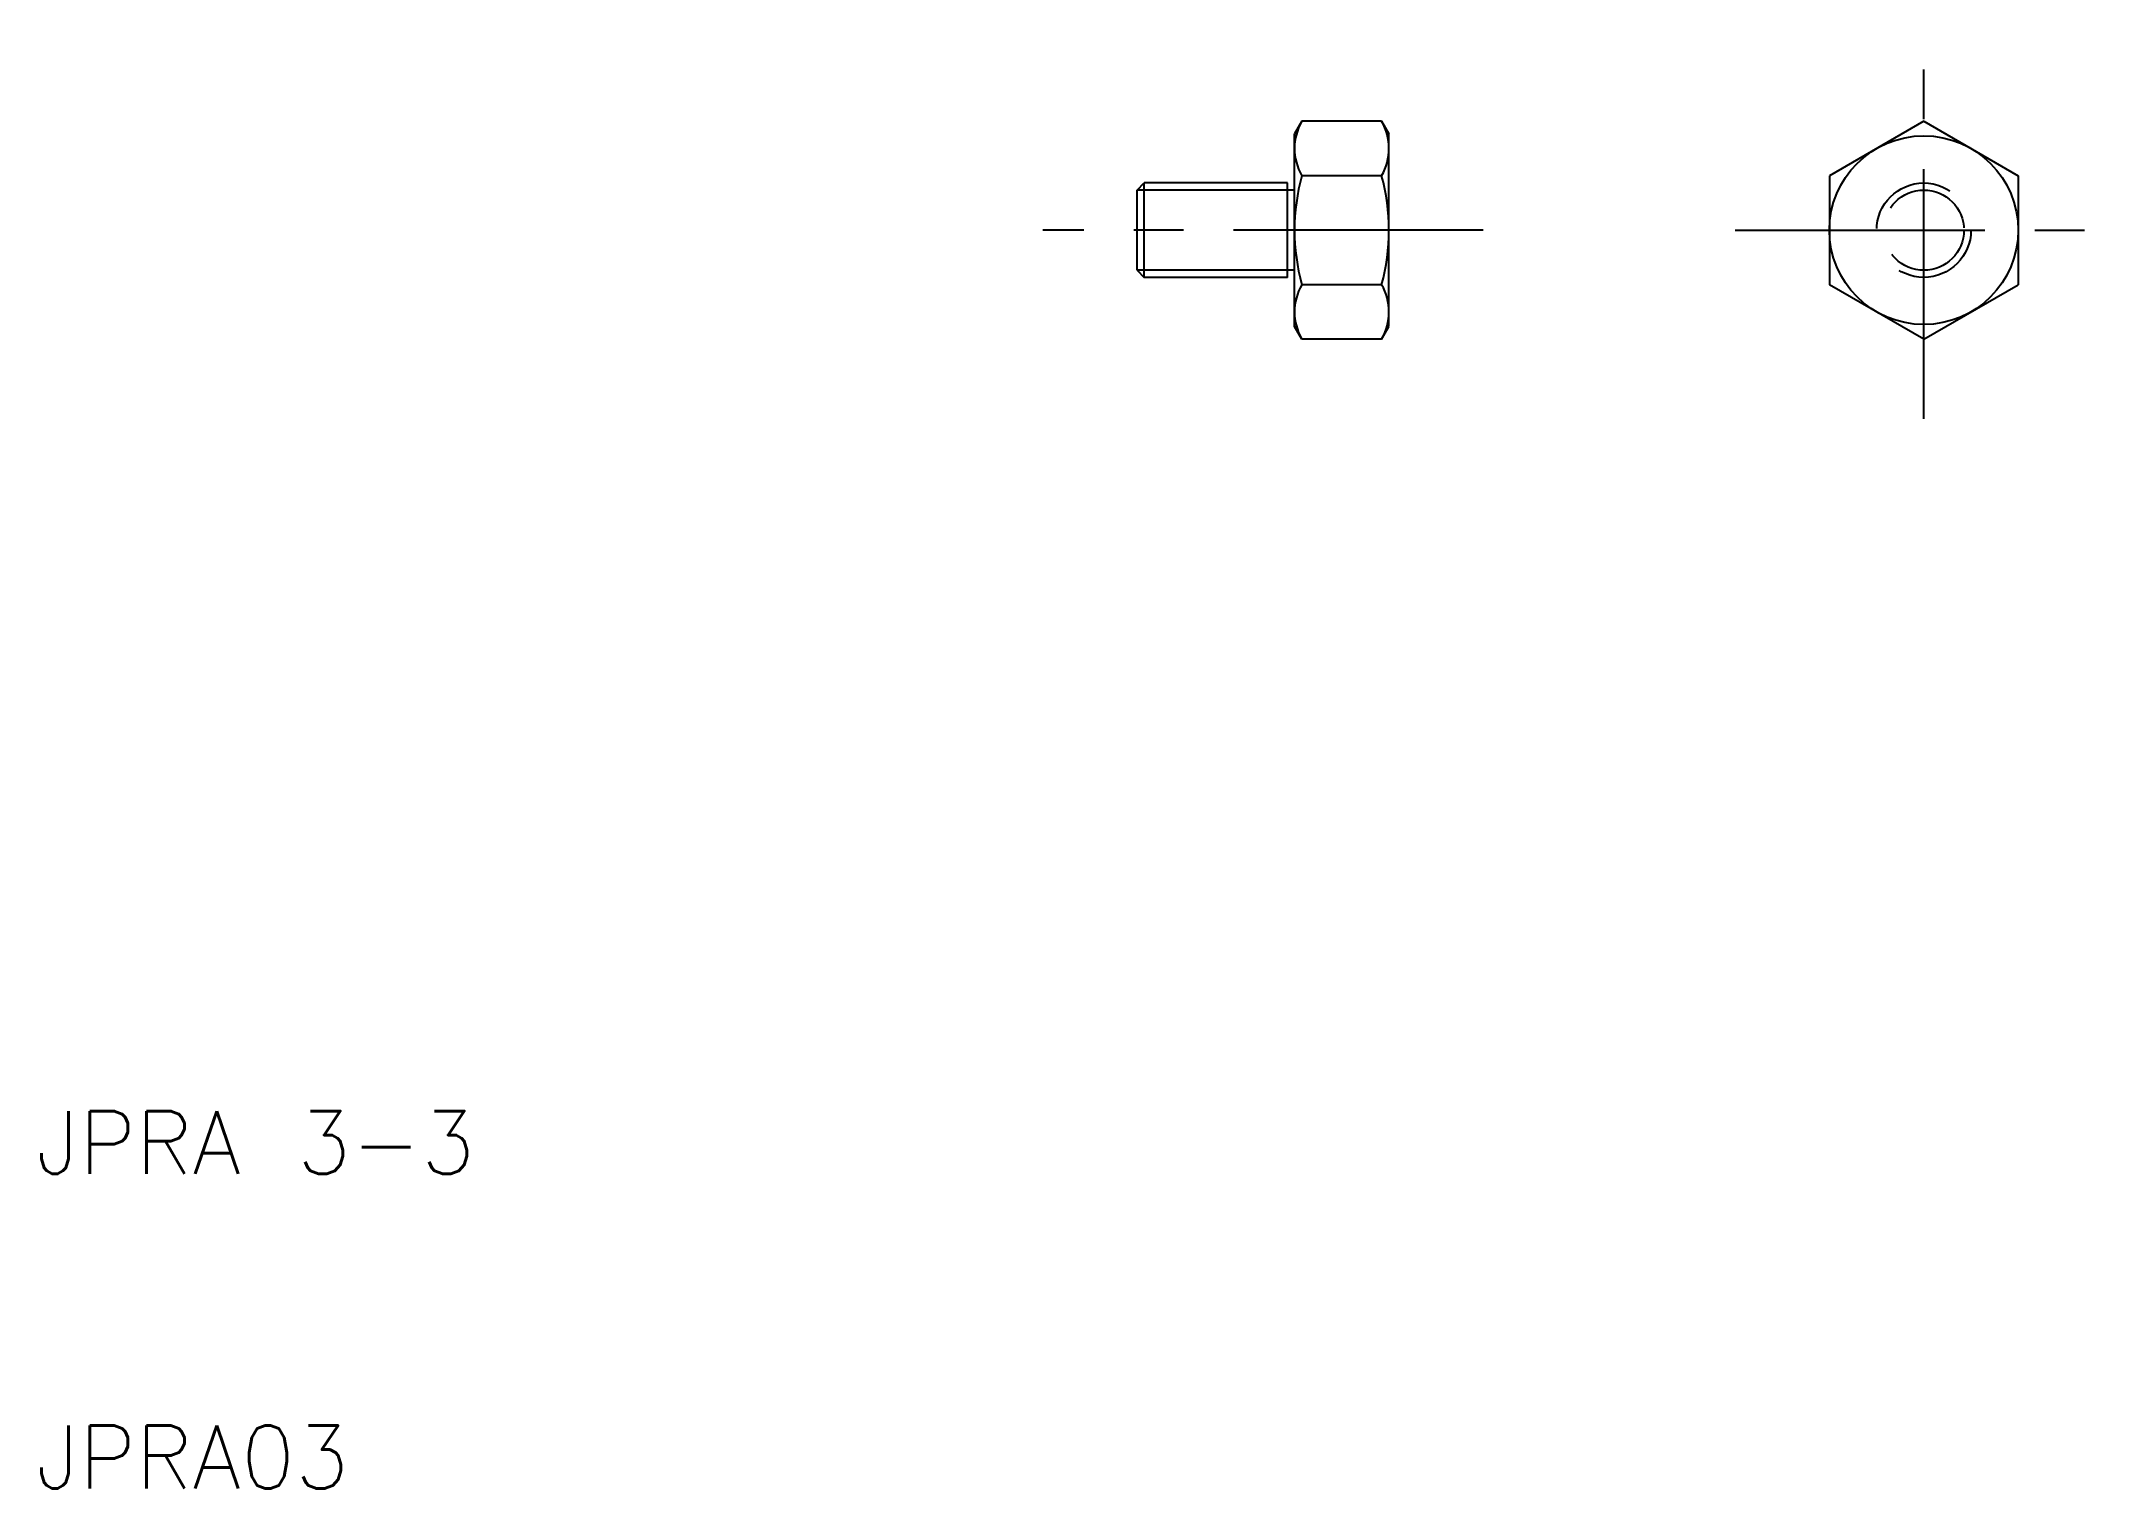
# Model space of a CAD drawing. Extents: x 10.2 to 76, y 10 to 56.
import ezdxf

# ---------------------------------------------------------------- set-up
doc = ezdxf.new("R2010")
doc.units = 0
doc.header["$LTSCALE"] = 0.25
doc.linetypes.add('CENTER', pattern=[50.8, 31.75, -6.35, 6.35, -6.35])
doc.linetypes.add('DASHED', pattern=[19.05, 12.7, -6.35])
doc.layers.get('0').update_dxf_attribs({"linetype": 'CONTINUOUS'})
doc.layers.add('CENTER', color=1, linetype='CENTER')
doc.styles.get("Standard").update_dxf_attribs({"font": 'txt.shx', "bigfont": 'extfont.shx'})

msp = doc.modelspace()

# ---------------------------------------------------------------- linework, layer by layer
for p, q in [((50.232, 53.464), (50, 53.062)), ((52.768, 53.464), (50.232, 53.464)), ((52.768, 53.464), (53, 53.062)), ((70, 53.464), (67, 51.732)), ((70, 53.464), (73, 51.732)), ((50, 51.275), (50, 53.062)), ((53, 46.938), (53, 53.062)), ((45, 51.275), (45.225, 51.5)), ((49.775, 51.5), (45.225, 51.5)), ((45.225, 48.5), (45.225, 51.5)), ((49.775, 51.275), (49.775, 51.5)), ((52.768, 51.732), (50.232, 51.732)), ((67, 51.732), (67, 48.268)), ((73, 51.732), (73, 48.268)), ((45, 48.725), (45, 51.275)), ((49.775, 48.725), (49.775, 51.275)), ((50, 51.275), (49.775, 51.275)), ((50, 48.725), (50, 51.275)), ((45, 48.725), (45.225, 48.5)), ((49.775, 48.5), (49.775, 48.725)), ((50, 48.725), (49.775, 48.725)), ((50, 46.938), (50, 48.725)), ((49.775, 48.5), (45.225, 48.5)), ((52.768, 48.268), (50.232, 48.268)), ((70, 46.536), (67, 48.268)), ((70, 46.536), (73, 48.268)), ((50.232, 46.536), (50, 46.938)), ((52.768, 46.536), (53, 46.938)), ((52.768, 46.536), (50.232, 46.536))]:
    msp.add_line(p, q)
at = {"color": 3}
for p, q in [((49.775, 51.275), (45, 51.275)), ((49.775, 48.725), (45, 48.725))]:
    msp.add_line(p, q, dxfattribs=at)
msp.add_circle((70, 50), 3)
at = {"color": 3, "linetype": 'DASHED'}
for radius in [1.5, 1.275]:
    msp.add_circle((70, 50), radius, dxfattribs=at)
for centre, radius, start, end in [((51.732, 52.598), 1.732, 150, 210), ((51.268, 52.598), 1.732, 330, 30), ((56.58, 50), 6.58, 164.73852, 195.26148), ((46.42, 50), 6.58, 344.73852, 15.26148), ((51.732, 47.402), 1.732, 150, 210), ((51.268, 47.402), 1.732, 330, 30)]:
    msp.add_arc(centre, radius, start, end)
at = {"layer": 'CENTER', "color": 1, "linetype": 'CENTER'}
for p, q in [((70, 44), (70, 56)), ((56, 50), (42, 50)), ((64, 50), (76, 50))]:
    msp.add_line(p, q, dxfattribs=at)

# ---------------------------------------------------------------- texts
for s, p in [('JPRA 3-3', (10, 20)), ('JPRA03', (10, 10))]:
    msp.add_text(s, height=2).set_placement(p)

doc.saveas('drawing.dxf')
